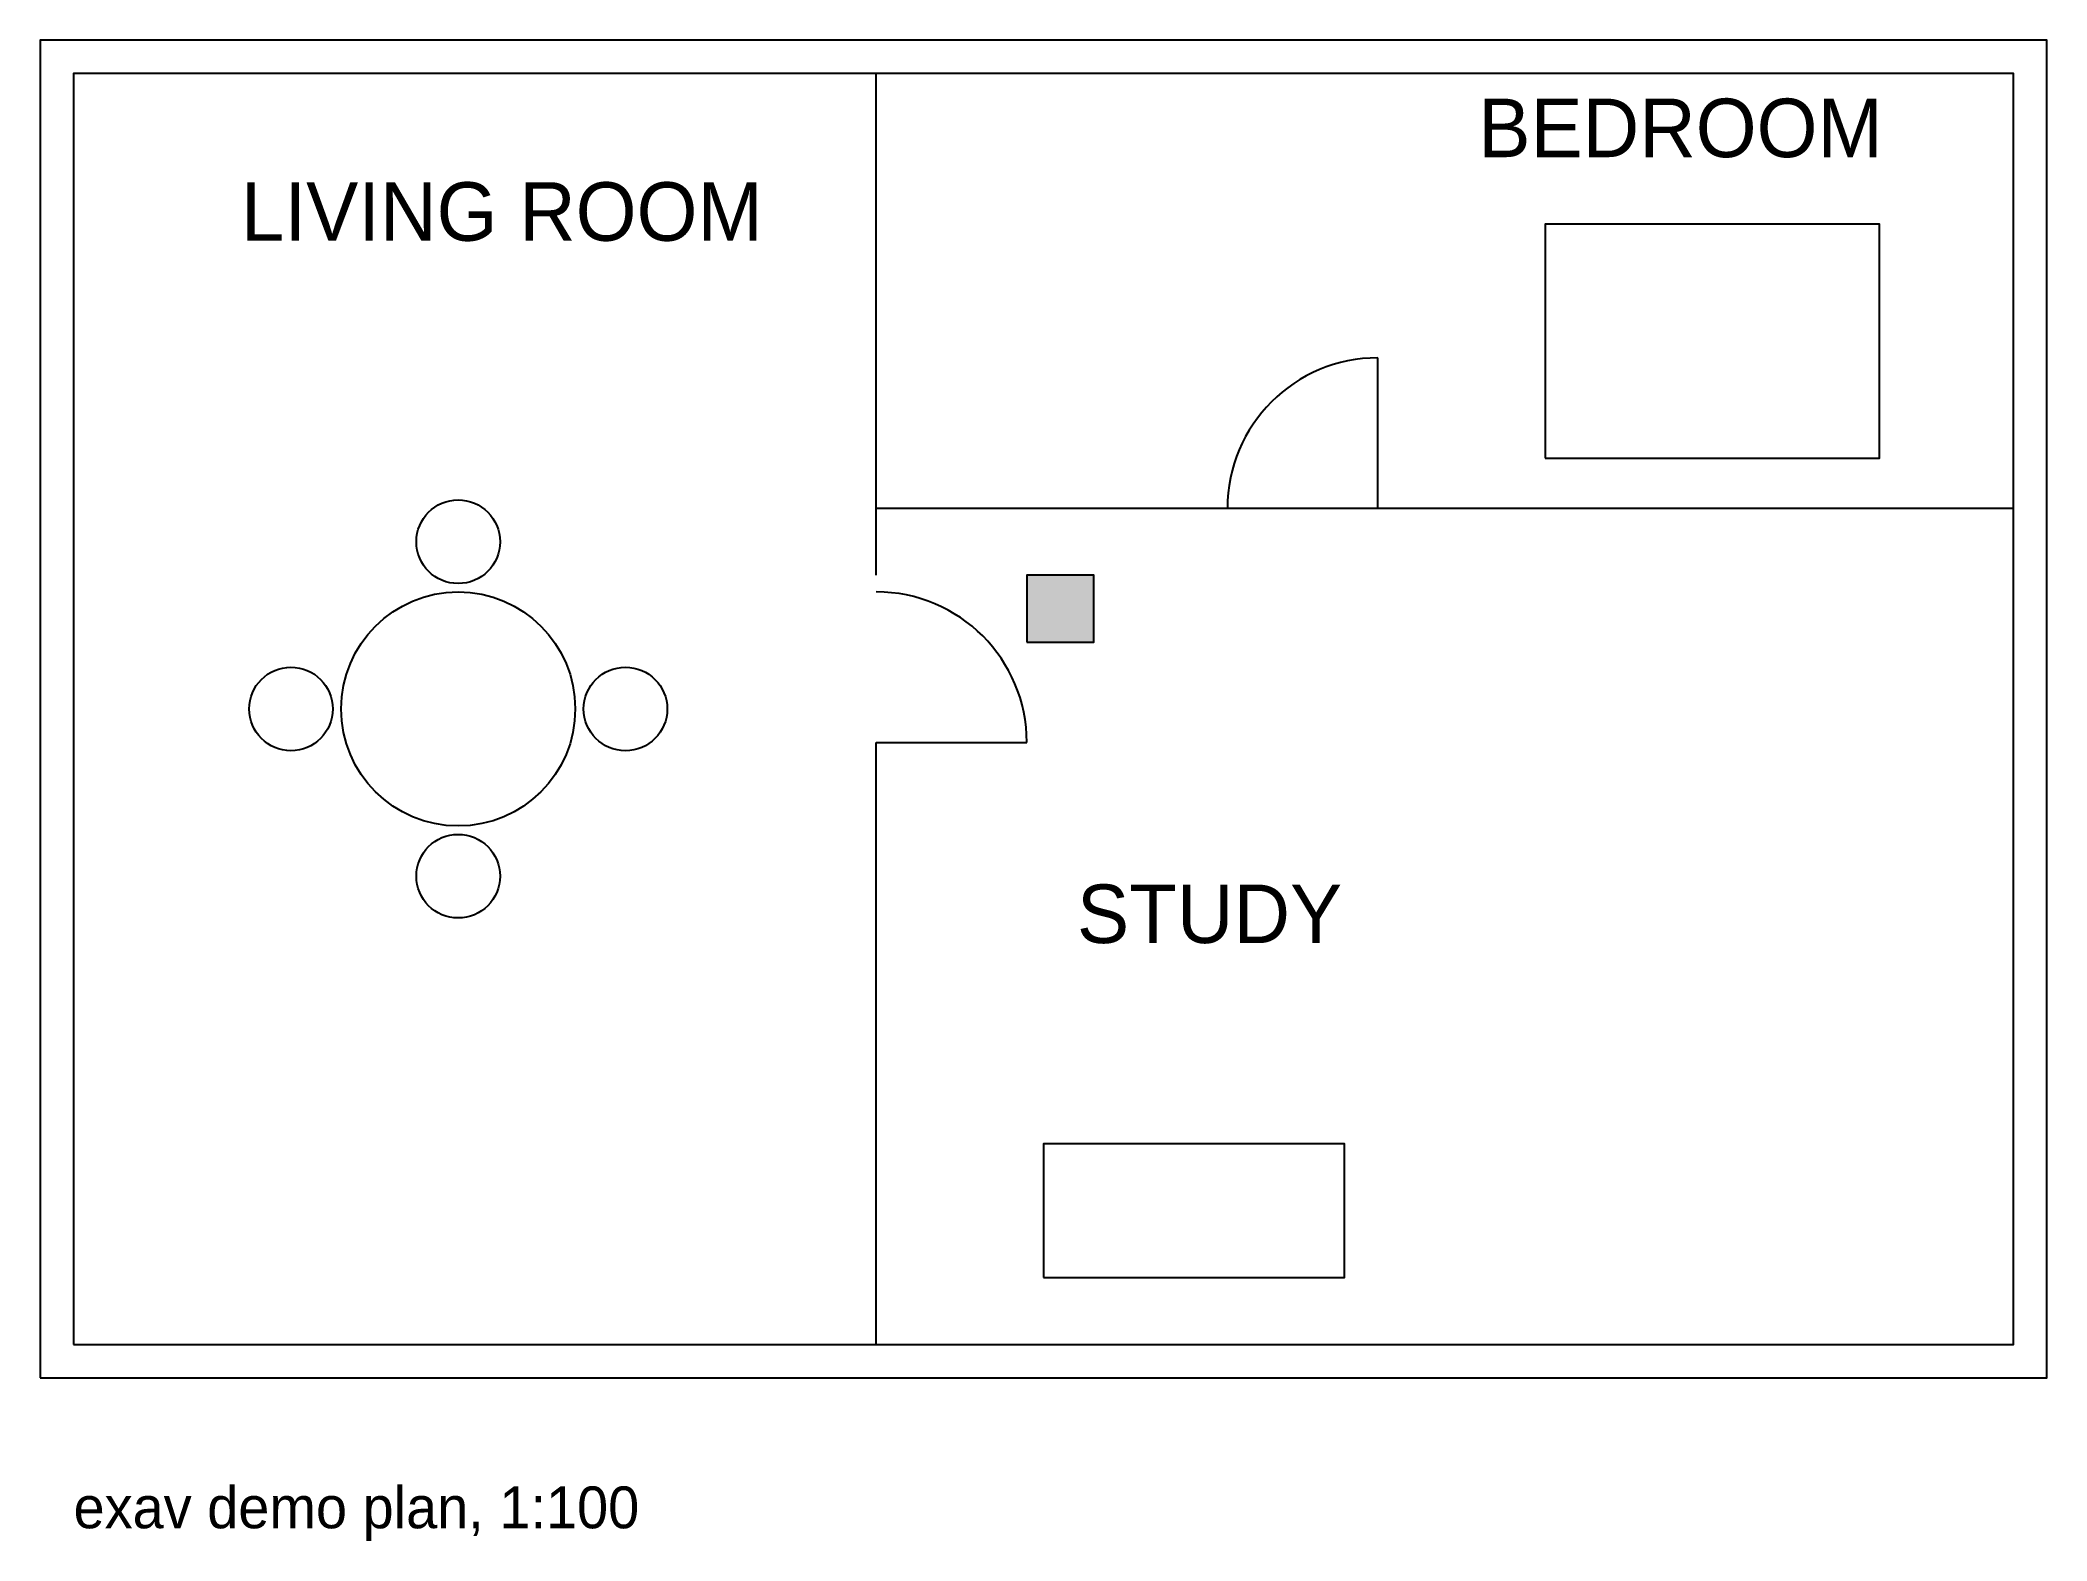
# Model space of a CAD drawing. Extents: x 0 to 12000, y -975 to 8000.
import ezdxf

# ---------------------------------------------------------------- set-up
doc = ezdxf.new("R2010")
doc.units = 0
doc.header["$MEASUREMENT"] = 0
for name, color, linetype in [('COLUMNS', 8, 'Continuous'), ('DOORS', 2, 'Continuous'), ('FURNITURE', 4, 'Continuous'), ('TEXT', 3, 'Continuous'), ('WALLS', 7, 'Continuous')]:
    doc.layers.add(name, color=color, linetype=linetype)

msp = doc.modelspace()

# ---------------------------------------------------------------- hatches: boundary and pattern name
at = {"layer": 'COLUMNS'}
h = msp.add_hatch(color=256, dxfattribs=at)
h.dxf.hatch_style = 1
h.paths.add_polyline_path([(5900, 4400), (6300, 4400), (6300, 4800), (5900, 4800)])

# ---------------------------------------------------------------- linework, layer by layer
msp.add_lwpolyline([(5900, 4400), (6300, 4400), (6300, 4800), (5900, 4800)], close=True, dxfattribs=at)
at = {"layer": 'DOORS'}
for p, q in [((8000, 5200), (8000, 6100)), ((5000, 3800), (5900, 3800))]:
    msp.add_line(p, q, dxfattribs=at)
for centre, start, end in [((8000, 5200), 90, 180), ((5000, 3800), 0, 90)]:
    msp.add_arc(centre, 900, start, end, dxfattribs=at)
at = {"layer": 'FURNITURE'}
for points in [[(9000, 5500), (11000, 5500), (11000, 6900), (9000, 6900)], [(6000, 600), (7800, 600), (7800, 1400), (6000, 1400)]]:
    msp.add_lwpolyline(points, close=True, dxfattribs=at)
for centre, radius in [((2500, 5000), 250), ((2500, 4000), 700), ((1500, 4000), 250), ((3500, 4000), 250), ((2500, 3000), 250)]:
    msp.add_circle(centre, radius, dxfattribs=at)
at = {"layer": 'WALLS'}
for p, q in [((5000, 4800), (5000, 7800)), ((5000, 5200), (11800, 5200)), ((5000, 200), (5000, 3800))]:
    msp.add_line(p, q, dxfattribs=at)
for points in [[(0, 0), (12000, 0), (12000, 8000), (0, 8000)], [(200, 200), (11800, 200), (11800, 7800), (200, 7800)]]:
    msp.add_lwpolyline(points, close=True, dxfattribs=at)

# ---------------------------------------------------------------- texts
at = {"layer": 'TEXT'}
for s, height, p in [('BEDROOM', 350, (8600, 7300)), ('LIVING ROOM', 350, (1200, 6800)), ('STUDY', 350, (6200, 2600)), ('exav demo plan, 1:100', 250, (200, -900))]:
    msp.add_text(s, height=height, dxfattribs=at).set_placement(p)

doc.saveas('drawing.dxf')
